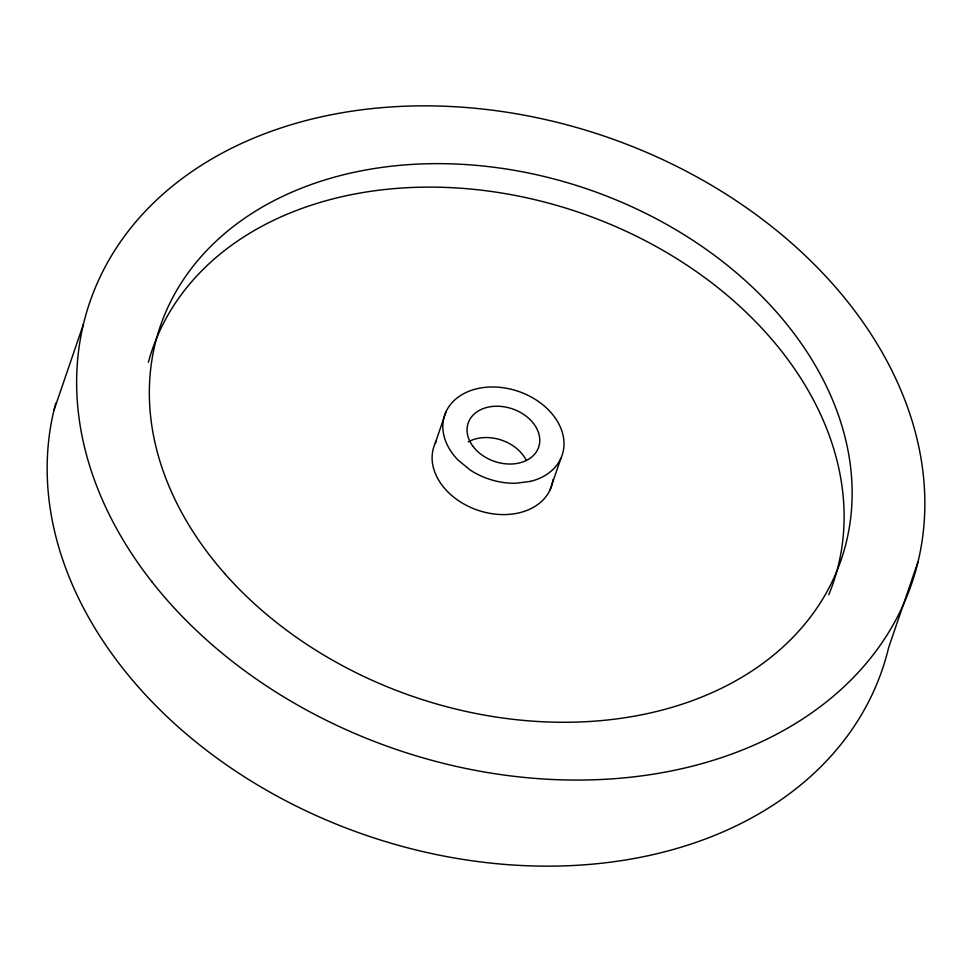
<?xml version="1.0" encoding="UTF-8"?>
<svg xmlns="http://www.w3.org/2000/svg" width="972" height="972" viewBox="0 0 972 972"><rect width="100%" height="100%" fill="white"/><g stroke="black" fill="none" stroke-linecap="round" stroke-linejoin="round"><path stroke-width="1.46" d="M53.922 410.415L83.385 324.332M435.249 443.171L445.978 411.861M550.14 489.706L560.856 458.395M918.078 561.585L888.615 647.668A434.363 323.81 18.9 0 1 390.951 843.198A434.363 323.81 18.9 0 1 55.781 403.137M553.019 479.512A62.05 46.255 18.9 0 1 478.418 510.434A62.05 46.255 18.9 0 1 436.464 440.766M468.285 441.883A37.228 27.751 18.9 0 1 526.362 460.521M148.388 362.289A359.895 268.296 18.9 0 1 579.312 212.504A359.895 268.296 18.9 0 1 828.764 594.743M530.408 481.395L515.452 483.278A62.05 46.255 18.9 0 1 469.938 469.841L458.006 460.011A62.05 46.255 18.9 0 1 467.411 391.886A62.05 46.255 18.9 0 1 555.097 417.79A62.05 46.255 18.9 0 1 530.408 481.395M152.252 582.204A434.363 323.81 18.9 0 0 884.326 639.212A434.363 323.81 18.9 0 0 465.637 107.455A434.363 323.81 18.9 0 0 152.252 582.204M224.702 573.577A359.895 268.296 18.9 0 0 827.087 591.462A359.895 268.296 18.9 0 0 450.425 163.831A359.895 268.296 18.9 0 0 224.702 573.577M472.647 445.881A37.228 27.751 18.9 0 0 535.572 452.988A37.228 27.751 18.9 0 0 502.038 406.527A37.228 27.751 18.9 0 0 472.647 445.881"/></g></svg>
